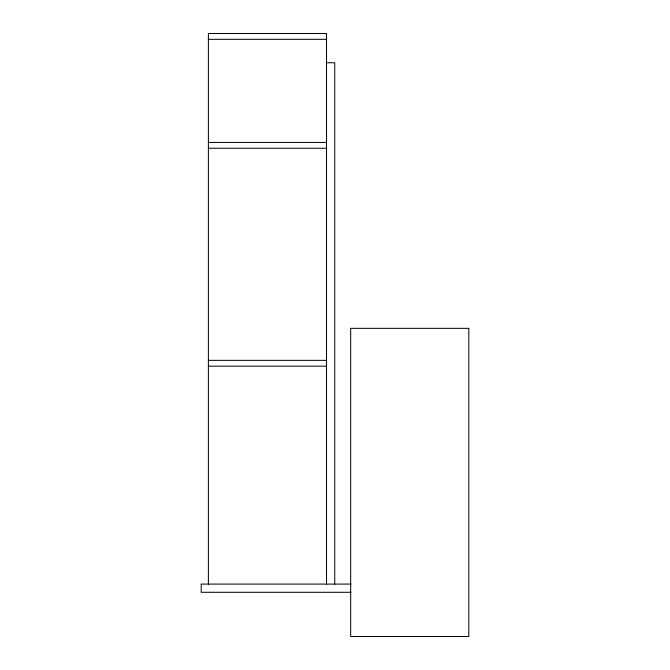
<?xml version="1.0" encoding="UTF-8"?>
<svg xmlns="http://www.w3.org/2000/svg" width="670" height="670" viewBox="0 0 670 670"><rect width="100%" height="100%" fill="white"/><g stroke="black" fill="none" stroke-linecap="round" stroke-linejoin="round"><path stroke-width="1" d="M208.387 39.312L326.524 39.312M326.524 62.762L334.74 62.762L334.74 584.081M208.387 142.45L326.524 142.45M208.387 148.263L326.524 148.263M208.387 360.359L326.524 360.359M208.387 366.172L326.524 366.172M351.055 584.081L201.201 584.081L201.201 592.297L351.055 592.297M326.524 584.081L326.524 33.5L208.387 33.5L208.387 584.081M468.799 328.334L350.67 328.334L350.67 636.5L468.799 636.5L468.799 328.334"/></g></svg>
